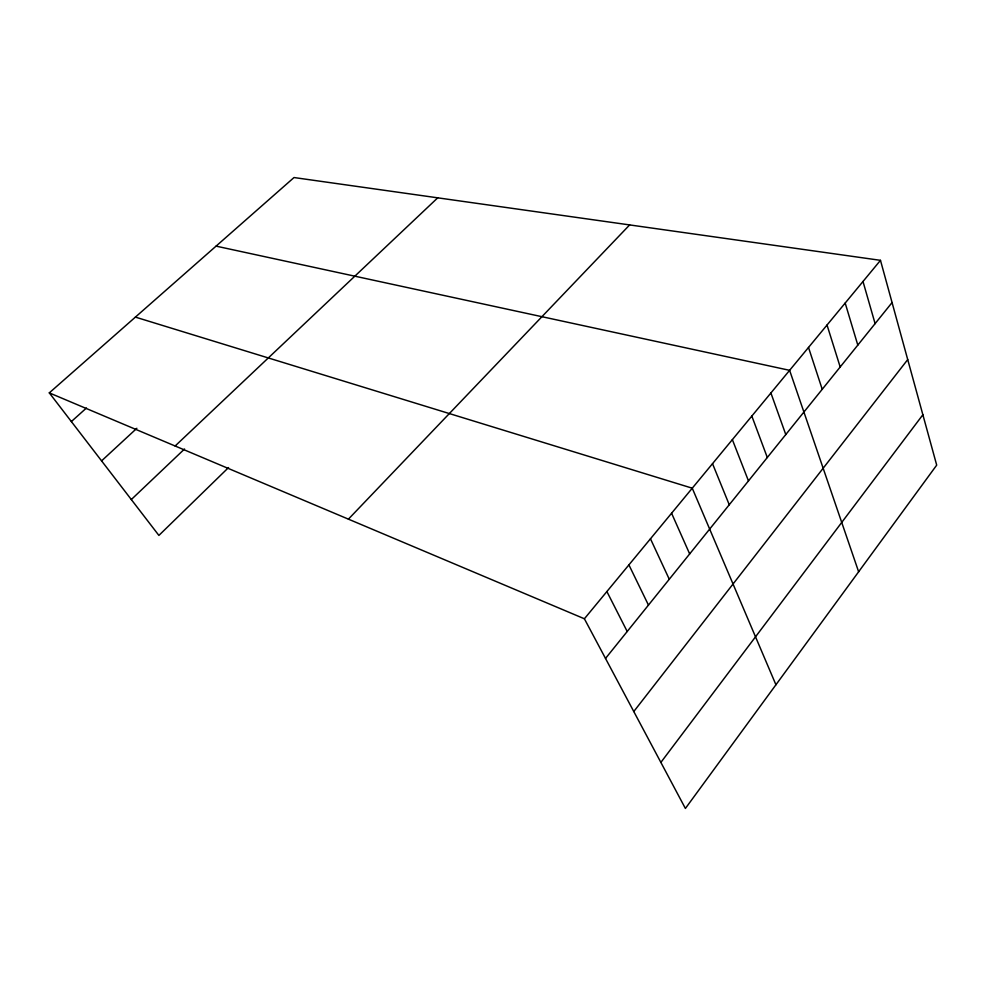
<?xml version="1.0" encoding="UTF-8"?>
<svg xmlns="http://www.w3.org/2000/svg" width="986" height="986" viewBox="0 0 986 986"><rect width="100%" height="100%" fill="white"/><g stroke="black" fill="none" stroke-linecap="round" stroke-linejoin="round"><path stroke-width="1.48" d="M660.879 762.412L922.871 414.749M633.788 711.522L907.724 359.582M605.515 658.438L892.059 302.566M880.473 260.329L936.7 465.133L685.393 808.458L584.39 618.777L880.473 260.329L294.013 177.542L49.3 392.872L158.894 535.423L228.555 467.549M348.415 519.154L629.647 224.919M131.311 499.545L184.542 448.987M175.138 445.992L437.735 197.829M101.583 460.869L136.857 428.281M71.362 421.564L86.46 408.007M216.057 246.13L789.613 370.329L858.633 571.781M135.402 317.11L692.258 488.193L775.933 684.777M49.3 392.872L584.39 618.777M606.883 591.538L627.207 631.496M628.908 564.892L648.468 605.108M650.464 538.787L669.272 579.25M671.577 513.225L689.67 553.922M712.521 463.666L729.258 504.758M732.364 439.633L748.473 480.897M751.825 416.067L767.305 457.504M770.904 392.983L785.78 434.567M808.508 347.454L822.225 389.31M827.032 325.035L840.183 366.989M845.187 303.047L857.808 345.112M862.996 281.478L875.1 323.642"/></g></svg>
